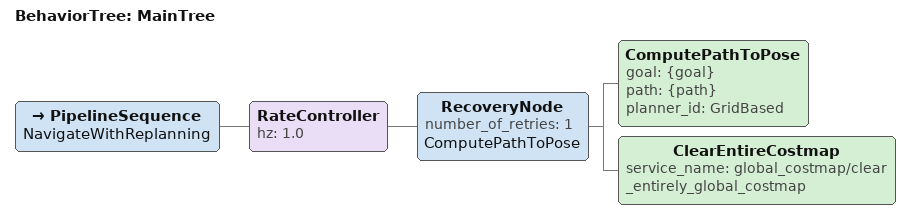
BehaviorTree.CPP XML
<!--
This Behavior Tree was modified to launch only ComputePathToPose action
-->
<root main_tree_to_execute="MainTree">
    <BehaviorTree ID="MainTree">
        <PipelineSequence name="NavigateWithReplanning">
            <RateController hz="1.0">
                <RecoveryNode number_of_retries="1" name="ComputePathToPose">
                    <ComputePathToPose goal="{goal}" path="{path}" planner_id="GridBased"/>
                    <ClearEntireCostmap service_name="global_costmap/clear_entirely_global_costmap"/>
                </RecoveryNode>
            </RateController>
        </PipelineSequence>
    </BehaviorTree>
</root>
